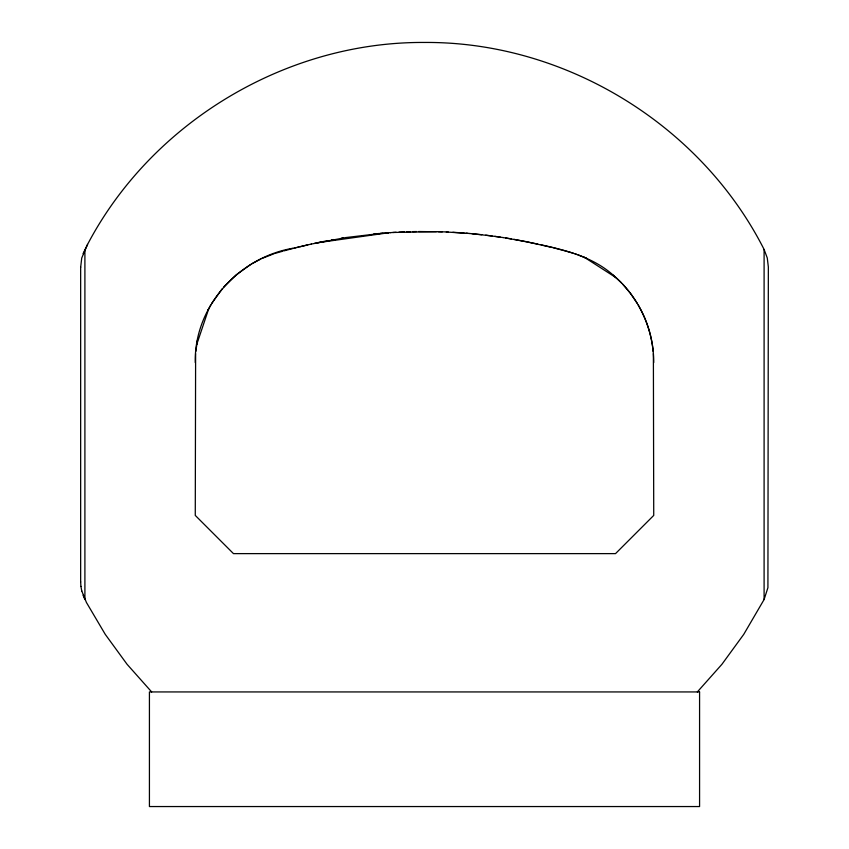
<?xml version="1.0" encoding="UTF-8"?>
<svg xmlns="http://www.w3.org/2000/svg" width="849" height="849" viewBox="0 0 849 849"><rect width="100%" height="100%" fill="white"/><g stroke="black" fill="none" stroke-linecap="round" stroke-linejoin="round"><path stroke-width="1.27" d="M653.38 353.651L653.73 515.417L615.525 553.622L233.475 553.622L195.27 515.417L195.62 353.651M195.27 362.597C193.901 305.799 240.182 256.037 295.41 247.844M80.655 267.318L81.737 258.011L87.564 244.406C151.939 122.054 286.251 41.559 424.5 42.45C564.712 41.484 700.712 124.389 764.1 249.479L767.273 257.969L768.345 266.979L767.921 587.667L764.1 599.521L743.745 634.362L721.937 664.279L697.337 691.935M195.822 351.412L197.477 340.205M196.681 344.641L208.758 308.654M83.075 253.66L87.564 244.406M207.888 310.32L210.754 305.067M211.772 303.348L222.194 288.787M223.478 287.291L236.011 274.97L250.773 264.4M252.217 263.551L260.823 259.019M262.277 258.34L274.142 253.692M275.649 253.214L282.844 251.187M283.98 250.869L293.117 248.428M294.614 248.046L307.816 244.852M296.566 247.547L298.869 246.974M300.026 246.698L311.307 244.066M311.159 244.098L345.766 237.571L382.931 233.178M314.512 243.366L324.689 241.265M325.825 241.042L328.107 240.607M331.545 239.97L333.837 239.556M341.34 238.272L343.166 237.985M317.409 242.74L388.8 232.743L386.879 232.881M373.634 234.027L379.238 233.496M380.182 233.411L390.827 232.605M390.508 232.626L396.154 232.276M392.8 232.477L436.397 231.628M398.977 232.127L404.644 231.873M406.66 231.798L410.619 231.671M412.603 231.628L416.562 231.544M418.546 231.522L444.324 231.873L470.006 233.517M438.381 231.671L442.34 231.798M446.309 231.957L448.283 232.042M452.846 232.276L464.138 233.029M466.069 233.178L468.032 233.348M469.762 233.496L492.07 235.969M471.97 233.698L481.786 234.706M485.702 235.162L503.234 237.571M494.84 236.34L500.348 237.136M503.096 237.55L526.306 241.657L552.434 247.547M505.834 237.985L511.289 238.877M514.016 239.354L537.841 244.098M541.184 244.852C566.867 250.476 593.589 257.406 613.615 275.501C635.933 294.454 650.43 322.259 653.178 351.412M553.59 247.844L558.175 249.022M559.321 249.33L561.603 249.935M562.749 250.243L565.02 250.869M566.156 251.187L573.351 253.214M574.858 253.692L576.354 254.201M577.851 254.732L586.723 258.34M584.356 257.289L616.268 277.835M612.989 274.97L621.532 282.95M622.89 284.373L630.51 293.436L637.228 303.348M151.663 691.935L127.063 664.279L105.255 634.362L86.439 602.493L81.737 590.872M638.246 305.067C648.349 322.44 653.751 342.497 653.73 362.597M83.075 595.213L84.9 599.521L84.9 249.51M80.92 586.394L81.737 590.925M80.655 581.862L80.92 586.436M764.1 249.479L764.1 599.521M80.655 267.01L80.655 582.021M699.576 691.935L149.424 691.935L149.424 806.55L699.576 806.55L699.576 691.935"/></g></svg>
